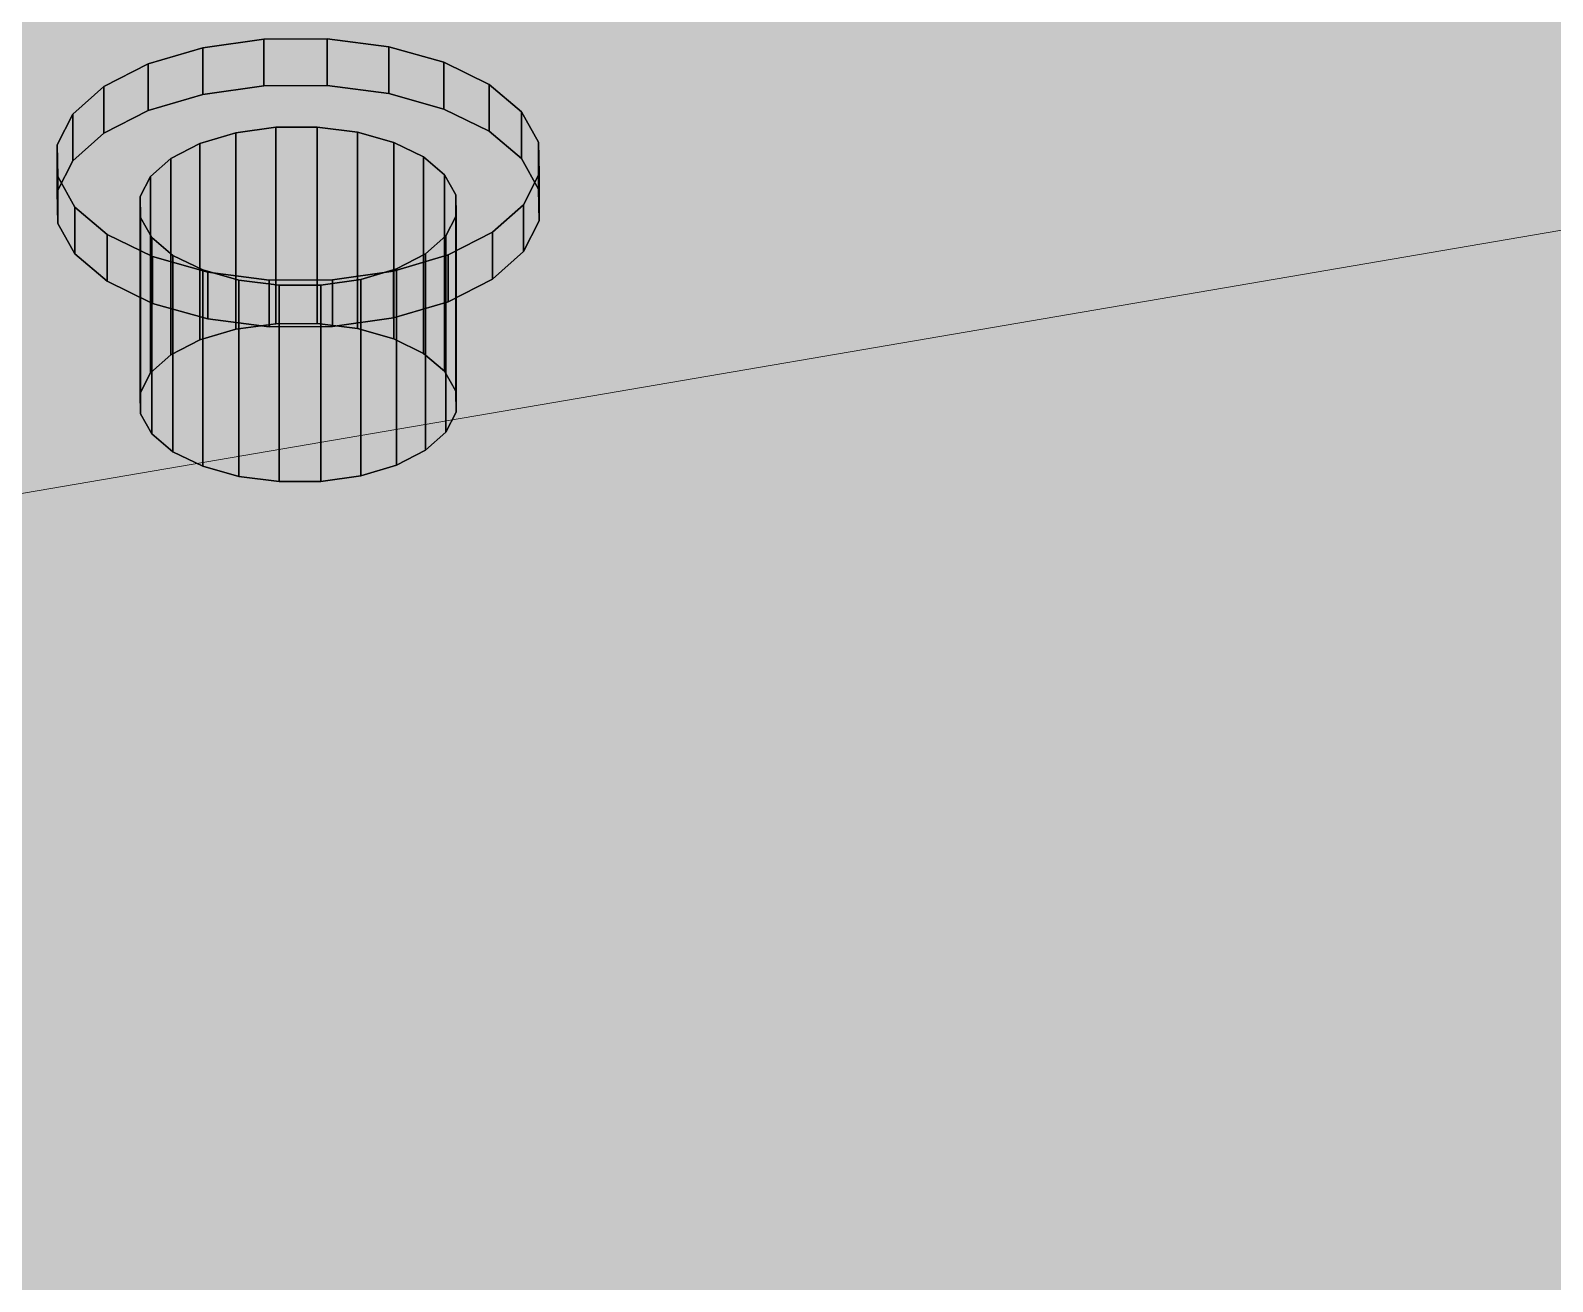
# Model space of a CAD drawing. Header units: millimetres. Extents: x 50 to 612415, y 2 to 4150.
# Drawn here: x 482938.8 to 483028, y 2505.8 to 2579.1 of the extents above; entities that cross this region are included whole.
import ezdxf

# ---------------------------------------------------------------- set-up
doc = ezdxf.new("R2010")
doc.units = ezdxf.units.MM
for name, color, linetype, lineweight in [('DIM', 7, 'Continuous', 13), ('HATCH', 8, 'Continuous', 9), ('OUTLINE', 7, 'Continuous', 25)]:
    doc.layers.add(name, color=color, linetype=linetype, lineweight=lineweight)

msp = doc.modelspace()

# ---------------------------------------------------------------- hatches: boundary and pattern name
at = {"layer": 'HATCH', "true_color": 0xccae87}
for points in [[(484760.546, 2053.765), (482234.913, 2986.051), (482320.202, 2726.68)], [(484760.546, 2048.287), (482234.913, 2980.573), (482320.202, 2721.201)], [(482320.202, 2721.201), (482234.913, 2980.573), (484760.546, 2048.287)], [(484760.546, 2041.439), (482234.913, 2973.725), (482320.202, 2714.353)], [(482320.202, 2714.353), (482234.913, 2973.725), (484760.546, 2041.439)], [(484758.648, 2037.434), (482237.443, 2970.037), (482320.202, 2711.614)], [(482320.202, 2711.614), (482237.443, 2970.037), (484758.648, 2037.434)], [(482320.202, 2710.929), (482238.076, 2969.115), (484758.174, 2036.433)], [(484758.174, 2036.433), (482238.076, 2969.115), (482320.202, 2710.929)], [(482320.202, 2707.505), (482241.239, 2964.505), (484755.802, 2031.428)], [(484755.802, 2031.428), (482241.239, 2964.505), (482320.202, 2707.505)], [(482320.202, 2702.027), (482246.299, 2957.128), (484752.006, 2023.419)], [(484760.546, 2053.765), (482320.202, 2726.68), (482320.233, 2725.235)], [(484760.546, 2053.765), (482320.233, 2725.235), (482319.516, 2723.835)], [(484760.546, 2053.765), (482319.516, 2723.835), (482530.967, 2649.669)], [(484760.546, 2048.287), (482320.202, 2721.201), (482320.233, 2719.756)], [(482320.233, 2719.756), (482320.202, 2721.201), (484760.546, 2048.287)], [(484760.546, 2048.287), (482320.233, 2719.756), (482319.516, 2718.356)], [(482319.516, 2718.356), (482320.233, 2719.756), (484760.546, 2048.287)], [(484760.546, 2048.287), (482319.516, 2718.356), (482530.967, 2644.191)], [(482530.967, 2644.191), (482319.516, 2718.356), (484760.546, 2048.287)], [(484760.546, 2041.439), (482320.202, 2714.353), (482320.233, 2712.908)], [(482320.233, 2712.908), (482320.202, 2714.353), (484760.546, 2041.439)], [(484760.546, 2041.439), (482320.233, 2712.908), (482319.516, 2711.508)], [(482319.516, 2711.508), (482320.233, 2712.908), (484760.546, 2041.439)], [(484760.546, 2041.439), (482319.516, 2711.508), (482530.967, 2637.343)], [(482530.967, 2637.343), (482319.516, 2711.508), (484760.546, 2041.439)], [(484758.648, 2037.434), (482320.202, 2711.614), (482320.233, 2710.169)], [(482320.233, 2710.169), (482320.202, 2711.614), (484758.648, 2037.434)], [(484758.174, 2036.433), (482320.202, 2710.929), (482320.233, 2709.484)], [(482320.233, 2709.484), (482320.202, 2710.929), (484758.174, 2036.433)], [(484758.648, 2037.434), (482320.233, 2710.169), (482319.516, 2708.769)], [(482319.516, 2708.769), (482320.233, 2710.169), (484758.648, 2037.434)], [(484758.174, 2036.433), (482320.233, 2709.484), (482319.516, 2708.084)], [(482319.516, 2708.084), (482320.233, 2709.484), (484758.174, 2036.433)], [(484758.648, 2037.434), (482319.516, 2708.769), (482530.967, 2634.603)], [(482530.967, 2634.603), (482319.516, 2708.769), (484758.648, 2037.434)], [(484758.174, 2036.433), (482319.516, 2708.084), (482530.967, 2633.919)], [(482530.967, 2633.919), (482319.516, 2708.084), (484758.174, 2036.433)], [(484755.802, 2031.428), (482320.202, 2707.505), (482320.233, 2706.06)], [(482320.233, 2706.06), (482320.202, 2707.505), (484755.802, 2031.428)], [(484755.802, 2031.428), (482320.233, 2706.06), (482319.516, 2704.66)], [(482319.516, 2704.66), (482320.233, 2706.06), (484755.802, 2031.428)], [(484755.802, 2031.428), (482319.516, 2704.66), (482530.967, 2630.495)], [(482530.967, 2630.495), (482319.516, 2704.66), (484755.802, 2031.428)], [(482320.233, 2700.582), (482320.202, 2702.027), (484752.006, 2023.419)], [(482319.516, 2699.182), (482320.233, 2700.582), (484752.006, 2023.419)], [(482530.967, 2625.016), (482319.516, 2699.182), (484752.006, 2023.419)], [(484760.546, 2053.765), (482530.967, 2649.669), (482533.033, 2648.659)], [(484760.546, 2053.765), (482533.033, 2648.659), (482534.505, 2647.415)], [(484760.546, 2053.765), (482534.505, 2647.415), (482535.284, 2646.024)], [(484760.546, 2053.765), (482535.284, 2646.024), (482535.316, 2644.579)], [(482533.033, 2643.18), (482530.967, 2644.191), (484760.546, 2048.287)], [(484760.546, 2048.287), (482530.967, 2644.191), (482533.033, 2643.18)], [(484760.546, 2053.765), (482535.316, 2644.579), (482534.598, 2643.179)], [(484760.546, 2048.287), (482533.033, 2643.18), (482534.505, 2641.937)], [(482534.505, 2641.937), (482533.033, 2643.18), (484760.546, 2048.287)], [(484760.546, 2053.765), (482534.598, 2643.179), (482746.049, 2569.013)], [(484760.546, 2048.287), (482534.505, 2641.937), (482535.284, 2640.545)], [(482535.284, 2640.545), (482534.505, 2641.937), (484760.546, 2048.287)], [(484760.546, 2048.287), (482535.284, 2640.545), (482535.316, 2639.1)], [(482535.316, 2639.1), (482535.284, 2640.545), (484760.546, 2048.287)], [(484760.546, 2048.287), (482535.316, 2639.1), (482534.598, 2637.701)], [(482534.598, 2637.701), (482535.316, 2639.1), (484760.546, 2048.287)], [(482533.033, 2636.332), (482530.967, 2637.343), (484760.546, 2041.439)], [(484760.546, 2041.439), (482530.967, 2637.343), (482533.033, 2636.332)], [(484760.546, 2048.287), (482534.598, 2637.701), (482746.049, 2563.535)], [(482746.049, 2563.535), (482534.598, 2637.701), (484760.546, 2048.287)], [(484760.546, 2041.439), (482533.033, 2636.332), (482534.505, 2635.089)], [(482534.505, 2635.089), (482533.033, 2636.332), (484760.546, 2041.439)], [(484758.648, 2037.434), (482530.967, 2634.603), (482533.033, 2633.593)], [(482533.033, 2633.593), (482530.967, 2634.603), (484758.648, 2037.434)], [(484760.546, 2041.439), (482534.505, 2635.089), (482535.284, 2633.697)], [(482535.284, 2633.697), (482534.505, 2635.089), (484760.546, 2041.439)], [(484758.174, 2036.433), (482530.967, 2633.919), (482533.033, 2632.908)], [(482533.033, 2632.908), (482530.967, 2633.919), (484758.174, 2036.433)], [(484758.648, 2037.434), (482533.033, 2633.593), (482534.505, 2632.35)], [(482534.505, 2632.35), (482533.033, 2633.593), (484758.648, 2037.434)], [(484760.546, 2041.439), (482535.284, 2633.697), (482535.316, 2632.252)], [(482535.316, 2632.252), (482535.284, 2633.697), (484760.546, 2041.439)], [(484758.174, 2036.433), (482533.033, 2632.908), (482534.505, 2631.665)], [(482534.505, 2631.665), (482533.033, 2632.908), (484758.174, 2036.433)], [(484758.648, 2037.434), (482534.505, 2632.35), (482535.284, 2630.958)], [(482535.284, 2630.958), (482534.505, 2632.35), (484758.648, 2037.434)], [(484758.174, 2036.433), (482534.505, 2631.665), (482535.284, 2630.273)], [(482535.284, 2630.273), (482534.505, 2631.665), (484758.174, 2036.433)], [(484760.546, 2041.439), (482535.316, 2632.252), (482534.598, 2630.853)], [(482534.598, 2630.853), (482535.316, 2632.252), (484760.546, 2041.439)], [(484760.546, 2041.439), (482534.598, 2630.853), (482746.049, 2556.687)], [(482746.049, 2556.687), (482534.598, 2630.853), (484760.546, 2041.439)], [(484758.648, 2037.434), (482535.284, 2630.958), (482535.316, 2629.513)], [(482535.316, 2629.513), (482535.284, 2630.958), (484758.648, 2037.434)], [(484755.802, 2031.428), (482530.967, 2630.495), (482533.033, 2629.484)], [(482533.033, 2629.484), (482530.967, 2630.495), (484755.802, 2031.428)], [(484758.174, 2036.433), (482535.284, 2630.273), (482535.316, 2628.828)], [(482535.316, 2628.828), (482535.284, 2630.273), (484758.174, 2036.433)], [(484755.802, 2031.428), (482533.033, 2629.484), (482534.505, 2628.241)], [(482534.505, 2628.241), (482533.033, 2629.484), (484755.802, 2031.428)], [(484758.648, 2037.434), (482535.316, 2629.513), (482534.598, 2628.113)], [(482534.598, 2628.113), (482535.316, 2629.513), (484758.648, 2037.434)], [(484755.802, 2031.428), (482534.505, 2628.241), (482535.284, 2626.849)], [(482535.284, 2626.849), (482534.505, 2628.241), (484755.802, 2031.428)], [(484758.174, 2036.433), (482535.316, 2628.828), (482534.598, 2627.429)], [(482534.598, 2627.429), (482535.316, 2628.828), (484758.174, 2036.433)], [(484758.648, 2037.434), (482534.598, 2628.113), (482746.049, 2553.948)], [(482746.049, 2553.948), (482534.598, 2628.113), (484758.648, 2037.434)], [(484758.174, 2036.433), (482534.598, 2627.429), (482746.049, 2553.263)], [(482746.049, 2553.263), (482534.598, 2627.429), (484758.174, 2036.433)], [(484755.802, 2031.428), (482535.284, 2626.849), (482535.316, 2625.404)], [(482535.316, 2625.404), (482535.284, 2626.849), (484755.802, 2031.428)], [(484755.802, 2031.428), (482535.316, 2625.404), (482534.598, 2624.005)], [(482534.598, 2624.005), (482535.316, 2625.404), (484755.802, 2031.428)], [(482533.033, 2624.006), (482530.967, 2625.016), (484752.006, 2023.419)], [(482534.505, 2622.762), (482533.033, 2624.006), (484752.006, 2023.419)], [(484755.802, 2031.428), (482534.598, 2624.005), (482746.049, 2549.839)], [(482746.049, 2549.839), (482534.598, 2624.005), (484755.802, 2031.428)], [(482535.284, 2621.371), (482534.505, 2622.762), (484752.006, 2023.419)], [(482535.316, 2619.926), (482535.284, 2621.371), (484752.006, 2023.419)], [(482534.598, 2618.526), (482535.316, 2619.926), (484752.006, 2023.419)], [(482746.049, 2544.36), (482534.598, 2618.526), (484752.006, 2023.419)], [(484760.546, 2053.765), (482746.049, 2569.013), (482748.115, 2568.003)], [(484760.546, 2053.765), (482748.115, 2568.003), (482749.587, 2566.76)], [(484760.546, 2053.765), (482749.587, 2566.76), (482750.366, 2565.368)], [(484760.546, 2053.765), (482750.366, 2565.368), (482750.398, 2563.923)], [(484760.546, 2053.765), (482750.398, 2563.923), (482749.68, 2562.523)], [(484760.546, 2048.287), (482746.049, 2563.535), (482748.115, 2562.524)], [(482748.115, 2562.524), (482746.049, 2563.535), (484760.546, 2048.287)], [(484760.546, 2048.287), (482748.115, 2562.524), (482749.587, 2561.281)], [(482749.587, 2561.281), (482748.115, 2562.524), (484760.546, 2048.287)], [(484760.546, 2053.765), (482749.68, 2562.523), (482961.131, 2488.358)], [(484760.546, 2048.287), (482749.587, 2561.281), (482750.366, 2559.89)], [(482750.366, 2559.89), (482749.587, 2561.281), (484760.546, 2048.287)], [(484760.546, 2048.287), (482750.366, 2559.89), (482750.398, 2558.445)], [(482750.398, 2558.445), (482750.366, 2559.89), (484760.546, 2048.287)], [(484760.546, 2048.287), (482750.398, 2558.445), (482749.68, 2557.045)], [(482749.68, 2557.045), (482750.398, 2558.445), (484760.546, 2048.287)], [(484760.546, 2041.439), (482746.049, 2556.687), (482748.115, 2555.676)], [(482748.115, 2555.676), (482746.049, 2556.687), (484760.546, 2041.439)], [(482961.131, 2482.879), (482749.68, 2557.045), (484760.546, 2048.287)], [(484760.546, 2048.287), (482749.68, 2557.045), (482961.131, 2482.879)], [(484760.546, 2041.439), (482748.115, 2555.676), (482749.587, 2554.433)], [(482749.587, 2554.433), (482748.115, 2555.676), (484760.546, 2041.439)], [(484760.546, 2041.439), (482749.587, 2554.433), (482750.366, 2553.042)], [(482750.366, 2553.042), (482749.587, 2554.433), (484760.546, 2041.439)]]:
    msp.add_hatch(color=43, dxfattribs=at).paths.add_polyline_path(points)
at = {"layer": 'HATCH', "true_color": 0xadb2b6}
for points in [[(482948.898, 2575.39), (482945.701, 2574.443), (482945.701, 2577.182), (482948.898, 2578.129)], [(482963.029, 2574.538), (482959.791, 2575.45), (482959.791, 2578.189), (482963.029, 2577.278)], [(482950.824, 2561.631), (482948.728, 2561.01), (482948.728, 2572.515), (482950.824, 2573.135)], [(482960.087, 2561.073), (482957.965, 2561.67), (482957.965, 2573.175), (482960.087, 2572.577)], [(482945.949, 2563.152), (482949.187, 2562.241), (482949.187, 2564.98), (482945.949, 2565.891)], [(482960.08, 2562.3), (482963.277, 2563.247), (482963.277, 2565.986), (482960.08, 2565.04)], [(482948.89, 2553.608), (482951.013, 2553.011), (482951.013, 2564.515), (482948.89, 2565.113)], [(482958.154, 2553.05), (482960.25, 2553.67), (482960.25, 2565.175), (482958.154, 2564.555)]]:
    msp.add_hatch(color=253, dxfattribs=at).paths.add_polyline_path(points)
at = {"layer": 'HATCH', "true_color": 0xb7bcc0}
for points in [[(482960.08, 2565.04), (482948.898, 2578.129), (482945.701, 2577.182)], [(482960.08, 2565.04), (482952.476, 2578.629), (482948.898, 2578.129)], [(482960.08, 2565.04), (482956.191, 2578.65), (482952.476, 2578.629)], [(482960.08, 2565.04), (482959.791, 2578.189), (482956.191, 2578.65)], [(482960.08, 2565.04), (482963.029, 2577.278), (482959.791, 2578.189)], [(482960.08, 2565.04), (482945.701, 2577.182), (482943.102, 2575.854)], [(482960.08, 2565.04), (482965.685, 2575.978), (482963.029, 2577.278)], [(482960.08, 2565.04), (482943.102, 2575.854), (482941.28, 2574.235)], [(482945.701, 2574.443), (482948.898, 2575.39), (482960.08, 2562.3)], [(482948.898, 2575.39), (482952.476, 2575.89), (482960.08, 2562.3)], [(482952.476, 2575.89), (482956.191, 2575.911), (482960.08, 2562.3)], [(482956.191, 2575.911), (482959.791, 2575.45), (482960.08, 2562.3)], [(482959.791, 2575.45), (482963.029, 2574.538), (482960.08, 2562.3)], [(482960.08, 2565.04), (482967.578, 2574.38), (482965.685, 2575.978)], [(482963.029, 2574.538), (482965.685, 2573.239), (482960.08, 2562.3)], [(482960.08, 2565.04), (482941.28, 2574.235), (482940.358, 2572.436)], [(482943.102, 2573.115), (482945.701, 2574.443), (482960.08, 2562.3)], [(482960.08, 2565.04), (482968.579, 2572.591), (482967.578, 2574.38)], [(482941.28, 2571.496), (482943.102, 2573.115), (482960.08, 2562.3)], [(482958.154, 2564.555), (482950.824, 2573.135), (482948.728, 2572.515)], [(482958.154, 2564.555), (482953.169, 2573.464), (482950.824, 2573.135)], [(482958.154, 2564.555), (482955.605, 2573.477), (482953.169, 2573.464)], [(482958.154, 2564.555), (482957.965, 2573.175), (482955.605, 2573.477)], [(482958.154, 2564.555), (482960.087, 2572.577), (482957.965, 2573.175)], [(482965.685, 2573.239), (482967.578, 2571.641), (482960.08, 2562.3)], [(482960.08, 2565.04), (482940.358, 2572.436), (482940.399, 2570.578)], [(482958.154, 2564.555), (482948.728, 2572.515), (482947.024, 2571.644)], [(482958.154, 2564.555), (482961.829, 2571.726), (482960.087, 2572.577)], [(482960.08, 2565.04), (482968.62, 2570.733), (482968.579, 2572.591)], [(482940.358, 2569.696), (482941.28, 2571.496), (482960.08, 2562.3)], [(482958.154, 2564.555), (482947.024, 2571.644), (482945.83, 2570.583)], [(482958.154, 2564.555), (482963.07, 2570.678), (482961.829, 2571.726)], [(482967.578, 2571.641), (482968.579, 2569.851), (482960.08, 2562.3)], [(482960.08, 2565.04), (482940.399, 2570.578), (482941.4, 2568.789)], [(482958.154, 2564.555), (482945.83, 2570.583), (482945.225, 2569.403)], [(482958.154, 2564.555), (482963.726, 2569.505), (482963.07, 2570.678)], [(482960.08, 2565.04), (482967.698, 2568.933), (482968.62, 2570.733)], [(482940.399, 2567.839), (482940.358, 2569.696), (482960.08, 2562.3)], [(482958.154, 2564.555), (482945.225, 2569.403), (482945.252, 2568.185)], [(482958.154, 2564.555), (482963.753, 2568.287), (482963.726, 2569.505)], [(482968.579, 2569.851), (482968.62, 2567.994), (482960.08, 2562.3)], [(482960.08, 2565.04), (482941.4, 2568.789), (482943.293, 2567.19)], [(482958.154, 2564.555), (482963.148, 2567.107), (482963.753, 2568.287)], [(482960.08, 2565.04), (482965.876, 2567.314), (482967.698, 2568.933)], [(482941.4, 2566.049), (482940.399, 2567.839), (482960.08, 2562.3)], [(482958.154, 2564.555), (482945.252, 2568.185), (482945.908, 2567.012)], [(482968.62, 2567.994), (482967.698, 2566.194), (482960.08, 2562.3)], [(482960.08, 2565.04), (482963.277, 2565.986), (482965.876, 2567.314)], [(482960.08, 2565.04), (482943.293, 2567.19), (482945.949, 2565.891)], [(482958.154, 2564.555), (482945.908, 2567.012), (482947.149, 2565.964)], [(482958.154, 2564.555), (482961.954, 2566.046), (482963.148, 2567.107)], [(482943.293, 2564.451), (482941.4, 2566.049), (482960.08, 2562.3)], [(482960.08, 2565.04), (482945.949, 2565.891), (482949.187, 2564.98)], [(482958.154, 2564.555), (482947.149, 2565.964), (482948.89, 2565.113)], [(482958.154, 2564.555), (482960.25, 2565.175), (482961.954, 2566.046)], [(482967.698, 2566.194), (482965.876, 2564.575), (482960.08, 2562.3)], [(482958.154, 2564.555), (482948.89, 2565.113), (482951.013, 2564.515)], [(482960.08, 2565.04), (482949.187, 2564.98), (482952.786, 2564.519)], [(482960.08, 2565.04), (482952.786, 2564.519), (482956.502, 2564.539)], [(482945.949, 2563.152), (482943.293, 2564.451), (482960.08, 2562.3)], [(482958.154, 2564.555), (482951.013, 2564.515), (482953.373, 2564.213)], [(482958.154, 2564.555), (482953.373, 2564.213), (482955.808, 2564.227)], [(482965.876, 2564.575), (482963.277, 2563.247), (482960.08, 2562.3)], [(482949.187, 2562.241), (482945.949, 2563.152), (482960.08, 2562.3)], [(482952.786, 2561.779), (482949.187, 2562.241), (482960.08, 2562.3)], [(482950.824, 2561.631), (482953.169, 2561.959), (482958.154, 2553.05)], [(482956.502, 2561.8), (482952.786, 2561.779), (482960.08, 2562.3)], [(482953.169, 2561.959), (482955.605, 2561.972), (482958.154, 2553.05)], [(482955.605, 2561.972), (482957.965, 2561.67), (482958.154, 2553.05)], [(482948.728, 2561.01), (482950.824, 2561.631), (482958.154, 2553.05)], [(482957.965, 2561.67), (482960.087, 2561.073), (482958.154, 2553.05)], [(482960.087, 2561.073), (482961.829, 2560.221), (482958.154, 2553.05)], [(482947.024, 2560.14), (482948.728, 2561.01), (482958.154, 2553.05)], [(482961.829, 2560.221), (482963.07, 2559.173), (482958.154, 2553.05)], [(482945.83, 2559.078), (482947.024, 2560.14), (482958.154, 2553.05)], [(482945.225, 2557.898), (482945.83, 2559.078), (482958.154, 2553.05)], [(482963.07, 2559.173), (482963.726, 2558), (482958.154, 2553.05)], [(482945.252, 2556.681), (482945.225, 2557.898), (482958.154, 2553.05)], [(482963.726, 2558), (482963.753, 2556.782), (482958.154, 2553.05)], [(482945.908, 2555.508), (482945.252, 2556.681), (482958.154, 2553.05)], [(482963.753, 2556.782), (482963.148, 2555.602), (482958.154, 2553.05)], [(482947.149, 2554.46), (482945.908, 2555.508), (482958.154, 2553.05)], [(482963.148, 2555.602), (482961.954, 2554.541), (482958.154, 2553.05)], [(482948.89, 2553.608), (482947.149, 2554.46), (482958.154, 2553.05)], [(482961.954, 2554.541), (482960.25, 2553.67), (482958.154, 2553.05)], [(482951.013, 2553.011), (482948.89, 2553.608), (482958.154, 2553.05)], [(482953.373, 2552.708), (482951.013, 2553.011), (482958.154, 2553.05)], [(482955.808, 2552.722), (482953.373, 2552.708), (482958.154, 2553.05)]]:
    msp.add_hatch(color=9, dxfattribs=at).paths.add_polyline_path(points)
at = {"layer": 'HATCH', "true_color": 0xaeb3b7}
for points in [[(482952.476, 2575.89), (482948.898, 2575.39), (482948.898, 2578.129), (482952.476, 2578.629)], [(482959.791, 2575.45), (482956.191, 2575.911), (482956.191, 2578.65), (482959.791, 2578.189)], [(482953.169, 2561.959), (482950.824, 2561.631), (482950.824, 2573.135), (482953.169, 2573.464)], [(482957.965, 2561.67), (482955.605, 2561.972), (482955.605, 2573.477), (482957.965, 2573.175)], [(482949.187, 2562.241), (482952.786, 2561.779), (482952.786, 2564.519), (482949.187, 2564.98)], [(482956.502, 2561.8), (482960.08, 2562.3), (482960.08, 2565.04), (482956.502, 2564.539)], [(482951.013, 2553.011), (482953.373, 2552.708), (482953.373, 2564.213), (482951.013, 2564.515)], [(482955.808, 2552.722), (482958.154, 2553.05), (482958.154, 2564.555), (482955.808, 2564.227)]]:
    msp.add_hatch(color=253, dxfattribs=at).paths.add_polyline_path(points)
at = {"layer": 'HATCH', "true_color": 0xaeb4b7}
for points in [[(482956.191, 2575.911), (482952.476, 2575.89), (482952.476, 2578.629), (482956.191, 2578.65)], [(482955.605, 2561.972), (482953.169, 2561.959), (482953.169, 2573.464), (482955.605, 2573.477)], [(482952.786, 2561.779), (482956.502, 2561.8), (482956.502, 2564.539), (482952.786, 2564.519)], [(482953.373, 2552.708), (482955.808, 2552.722), (482955.808, 2564.227), (482953.373, 2564.213)]]:
    msp.add_hatch(color=253, dxfattribs=at).paths.add_polyline_path(points)
at = {"layer": 'HATCH', "true_color": 0xabb0b4}
for points in [[(482945.701, 2574.443), (482943.102, 2573.115), (482943.102, 2575.854), (482945.701, 2577.182)], [(482965.685, 2573.239), (482963.029, 2574.538), (482963.029, 2577.278), (482965.685, 2575.978)], [(482948.728, 2561.01), (482947.024, 2560.14), (482947.024, 2571.644), (482948.728, 2572.515)], [(482961.829, 2560.221), (482960.087, 2561.073), (482960.087, 2572.577), (482961.829, 2571.726)], [(482963.277, 2563.247), (482965.876, 2564.575), (482965.876, 2567.314), (482963.277, 2565.986)], [(482943.293, 2564.451), (482945.949, 2563.152), (482945.949, 2565.891), (482943.293, 2567.19)], [(482947.149, 2554.46), (482948.89, 2553.608), (482948.89, 2565.113), (482947.149, 2565.964)], [(482960.25, 2553.67), (482961.954, 2554.541), (482961.954, 2566.046), (482960.25, 2565.175)]]:
    msp.add_hatch(color=253, dxfattribs=at).paths.add_polyline_path(points)
at = {"layer": 'HATCH', "true_color": 0xa8aeb1}
for points in [[(482943.102, 2573.115), (482941.28, 2571.496), (482941.28, 2574.235), (482943.102, 2575.854)], [(482947.024, 2560.14), (482945.83, 2559.078), (482945.83, 2570.583), (482947.024, 2571.644)], [(482965.876, 2564.575), (482967.698, 2566.194), (482967.698, 2568.933), (482965.876, 2567.314)], [(482961.954, 2554.541), (482963.148, 2555.602), (482963.148, 2567.107), (482961.954, 2566.046)]]:
    msp.add_hatch(color=253, dxfattribs=at).paths.add_polyline_path(points)
at = {"layer": 'HATCH', "true_color": 0xa9aeb1}
for points in [[(482967.578, 2571.641), (482965.685, 2573.239), (482965.685, 2575.978), (482967.578, 2574.38)], [(482963.07, 2559.173), (482961.829, 2560.221), (482961.829, 2571.726), (482963.07, 2570.678)], [(482941.4, 2566.049), (482943.293, 2564.451), (482943.293, 2567.19), (482941.4, 2568.789)], [(482945.908, 2555.508), (482947.149, 2554.46), (482947.149, 2565.964), (482945.908, 2567.012)]]:
    msp.add_hatch(color=253, dxfattribs=at).paths.add_polyline_path(points)
at = {"layer": 'HATCH', "true_color": 0xa6abae}
for points in [[(482941.28, 2571.496), (482940.358, 2569.696), (482940.358, 2572.436), (482941.28, 2574.235)], [(482968.579, 2569.851), (482967.578, 2571.641), (482967.578, 2574.38), (482968.579, 2572.591)], [(482940.399, 2567.839), (482941.4, 2566.049), (482941.4, 2568.789), (482940.399, 2570.578)], [(482945.83, 2559.078), (482945.225, 2557.898), (482945.225, 2569.403), (482945.83, 2570.583)], [(482963.726, 2558), (482963.07, 2559.173), (482963.07, 2570.678), (482963.726, 2569.505)], [(482967.698, 2566.194), (482968.62, 2567.994), (482968.62, 2570.733), (482967.698, 2568.933)], [(482963.148, 2555.602), (482963.753, 2556.782), (482963.753, 2568.287), (482963.148, 2567.107)], [(482945.252, 2556.681), (482945.908, 2555.508), (482945.908, 2567.012), (482945.252, 2568.185)]]:
    msp.add_hatch(color=253, dxfattribs=at).paths.add_polyline_path(points)
at = {"layer": 'HATCH', "true_color": 0xa3a8ab}
for points in [[(482940.358, 2569.696), (482940.399, 2567.839), (482940.399, 2570.578), (482940.358, 2572.436)], [(482968.62, 2567.994), (482968.579, 2569.851), (482968.579, 2572.591), (482968.62, 2570.733)], [(482945.225, 2557.898), (482945.252, 2556.681), (482945.252, 2568.185), (482945.225, 2569.403)], [(482963.753, 2556.782), (482963.726, 2558), (482963.726, 2569.505), (482963.753, 2568.287)]]:
    msp.add_hatch(color=253, dxfattribs=at).paths.add_polyline_path(points)

# ---------------------------------------------------------------- linework, layer by layer
at = {"layer": 'DIM'}
msp.add_lwpolyline([(482141.17, 2415.867), (484800, 2870), (484900, 2870)], dxfattribs=at)
at = {"layer": 'OUTLINE', "color": 139, "true_color": 0x42544a}
for p, q in [((482945.701, 2577.182), (482948.898, 2578.129)), ((482948.898, 2578.129), (482945.701, 2577.182)), ((482948.898, 2578.129), (482952.476, 2578.629)), ((482952.476, 2578.629), (482948.898, 2578.129)), ((482948.898, 2575.39), (482948.898, 2578.129)), ((482948.898, 2578.129), (482948.898, 2575.39)), ((482952.476, 2578.629), (482956.191, 2578.65)), ((482956.191, 2578.65), (482952.476, 2578.629)), ((482952.476, 2575.89), (482952.476, 2578.629)), ((482952.476, 2578.629), (482952.476, 2575.89)), ((482956.191, 2578.65), (482956.191, 2575.911)), ((482956.191, 2575.911), (482956.191, 2578.65)), ((482956.191, 2578.65), (482959.791, 2578.189)), ((482959.791, 2578.189), (482956.191, 2578.65)), ((482959.791, 2578.189), (482959.791, 2575.45)), ((482959.791, 2575.45), (482959.791, 2578.189)), ((482959.791, 2578.189), (482963.029, 2577.278)), ((482963.029, 2577.278), (482959.791, 2578.189)), ((482943.102, 2575.854), (482945.701, 2577.182)), ((482945.701, 2577.182), (482943.102, 2575.854)), ((482945.701, 2574.443), (482945.701, 2577.182)), ((482945.701, 2577.182), (482945.701, 2574.443)), ((482963.029, 2577.278), (482963.029, 2574.538)), ((482963.029, 2574.538), (482963.029, 2577.278)), ((482963.029, 2577.278), (482965.685, 2575.978)), ((482965.685, 2575.978), (482963.029, 2577.278)), ((482941.28, 2574.235), (482943.102, 2575.854)), ((482943.102, 2575.854), (482941.28, 2574.235)), ((482943.102, 2573.115), (482943.102, 2575.854)), ((482943.102, 2575.854), (482943.102, 2573.115)), ((482948.898, 2575.39), (482945.701, 2574.443)), ((482945.701, 2574.443), (482948.898, 2575.39)), ((482952.476, 2575.89), (482948.898, 2575.39)), ((482948.898, 2575.39), (482952.476, 2575.89)), ((482956.191, 2575.911), (482952.476, 2575.89)), ((482952.476, 2575.89), (482956.191, 2575.911)), ((482959.791, 2575.45), (482956.191, 2575.911)), ((482956.191, 2575.911), (482959.791, 2575.45)), ((482963.029, 2574.538), (482959.791, 2575.45)), ((482959.791, 2575.45), (482963.029, 2574.538)), ((482965.685, 2575.978), (482965.685, 2573.239)), ((482965.685, 2573.239), (482965.685, 2575.978)), ((482965.685, 2575.978), (482967.578, 2574.38)), ((482967.578, 2574.38), (482965.685, 2575.978)), ((482965.685, 2573.239), (482963.029, 2574.538)), ((482963.029, 2574.538), (482965.685, 2573.239)), ((482940.358, 2572.436), (482941.28, 2574.235)), ((482941.28, 2574.235), (482940.358, 2572.436)), ((482941.28, 2571.496), (482941.28, 2574.235)), ((482941.28, 2574.235), (482941.28, 2571.496)), ((482945.701, 2574.443), (482943.102, 2573.115)), ((482943.102, 2573.115), (482945.701, 2574.443)), ((482967.578, 2574.38), (482967.578, 2571.641)), ((482967.578, 2571.641), (482967.578, 2574.38)), ((482967.578, 2574.38), (482968.579, 2572.591)), ((482968.579, 2572.591), (482967.578, 2574.38)), ((482943.102, 2573.115), (482941.28, 2571.496)), ((482941.28, 2571.496), (482943.102, 2573.115)), ((482948.728, 2572.515), (482950.824, 2573.135)), ((482950.824, 2573.135), (482948.728, 2572.515)), ((482950.824, 2573.135), (482953.169, 2573.464)), ((482953.169, 2573.464), (482950.824, 2573.135)), ((482950.824, 2561.631), (482950.824, 2573.135)), ((482950.824, 2573.135), (482950.824, 2561.631)), ((482953.169, 2573.464), (482955.605, 2573.477)), ((482955.605, 2573.477), (482953.169, 2573.464)), ((482953.169, 2561.959), (482953.169, 2573.464)), ((482953.169, 2573.464), (482953.169, 2561.959)), ((482955.605, 2573.477), (482955.605, 2561.972)), ((482955.605, 2561.972), (482955.605, 2573.477)), ((482955.605, 2573.477), (482957.965, 2573.175)), ((482957.965, 2573.175), (482955.605, 2573.477)), ((482957.965, 2573.175), (482957.965, 2561.67)), ((482957.965, 2561.67), (482957.965, 2573.175)), ((482957.965, 2573.175), (482960.087, 2572.577)), ((482960.087, 2572.577), (482957.965, 2573.175)), ((482967.578, 2571.641), (482965.685, 2573.239)), ((482965.685, 2573.239), (482967.578, 2571.641)), ((482940.358, 2569.696), (482940.358, 2572.436)), ((482940.399, 2570.578), (482940.358, 2572.436)), ((482940.358, 2572.436), (482940.358, 2569.696)), ((482940.358, 2572.436), (482940.399, 2570.578)), ((482947.024, 2571.644), (482948.728, 2572.515)), ((482948.728, 2572.515), (482947.024, 2571.644)), ((482948.728, 2561.01), (482948.728, 2572.515)), ((482948.728, 2572.515), (482948.728, 2561.01)), ((482960.087, 2572.577), (482960.087, 2561.073)), ((482960.087, 2561.073), (482960.087, 2572.577)), ((482960.087, 2572.577), (482961.829, 2571.726)), ((482961.829, 2571.726), (482960.087, 2572.577)), ((482968.579, 2572.591), (482968.579, 2569.851)), ((482968.579, 2569.851), (482968.579, 2572.591)), ((482968.579, 2572.591), (482968.62, 2570.733)), ((482968.62, 2570.733), (482968.579, 2572.591)), ((482941.28, 2571.496), (482940.358, 2569.696)), ((482940.358, 2569.696), (482941.28, 2571.496)), ((482945.83, 2570.583), (482947.024, 2571.644)), ((482947.024, 2571.644), (482945.83, 2570.583)), ((482947.024, 2560.14), (482947.024, 2571.644)), ((482947.024, 2571.644), (482947.024, 2560.14)), ((482961.829, 2571.726), (482961.829, 2560.221)), ((482961.829, 2560.221), (482961.829, 2571.726)), ((482961.829, 2571.726), (482963.07, 2570.678)), ((482963.07, 2570.678), (482961.829, 2571.726)), ((482968.579, 2569.851), (482967.578, 2571.641)), ((482967.578, 2571.641), (482968.579, 2569.851)), ((482940.399, 2567.839), (482940.399, 2570.578)), ((482941.4, 2568.789), (482940.399, 2570.578)), ((482940.399, 2570.578), (482940.399, 2567.839)), ((482940.399, 2570.578), (482941.4, 2568.789)), ((482945.225, 2569.403), (482945.83, 2570.583)), ((482945.83, 2570.583), (482945.225, 2569.403)), ((482945.83, 2559.078), (482945.83, 2570.583)), ((482945.83, 2570.583), (482945.83, 2559.078)), ((482963.07, 2570.678), (482963.07, 2559.173)), ((482963.07, 2559.173), (482963.07, 2570.678)), ((482963.07, 2570.678), (482963.726, 2569.505)), ((482963.726, 2569.505), (482963.07, 2570.678)), ((482968.62, 2570.733), (482967.698, 2568.933)), ((482967.698, 2568.933), (482968.62, 2570.733)), ((482968.62, 2570.733), (482968.62, 2567.994)), ((482968.62, 2567.994), (482968.62, 2570.733)), ((482940.358, 2569.696), (482940.399, 2567.839)), ((482940.399, 2567.839), (482940.358, 2569.696)), ((482945.225, 2557.898), (482945.225, 2569.403)), ((482945.252, 2568.185), (482945.225, 2569.403)), ((482945.225, 2569.403), (482945.225, 2557.898)), ((482945.225, 2569.403), (482945.252, 2568.185)), ((482963.726, 2569.505), (482963.726, 2558)), ((482963.726, 2558), (482963.726, 2569.505)), ((482963.726, 2569.505), (482963.753, 2568.287)), ((482963.753, 2568.287), (482963.726, 2569.505)), ((482968.62, 2567.994), (482968.579, 2569.851)), ((482968.579, 2569.851), (482968.62, 2567.994)), ((482941.4, 2566.049), (482941.4, 2568.789)), ((482943.293, 2567.19), (482941.4, 2568.789)), ((482941.4, 2568.789), (482941.4, 2566.049)), ((482941.4, 2568.789), (482943.293, 2567.19)), ((482963.753, 2568.287), (482963.148, 2567.107)), ((482963.148, 2567.107), (482963.753, 2568.287)), ((482963.753, 2568.287), (482963.753, 2556.782)), ((482963.753, 2556.782), (482963.753, 2568.287)), ((482967.698, 2568.933), (482965.876, 2567.314)), ((482965.876, 2567.314), (482967.698, 2568.933)), ((482967.698, 2568.933), (482967.698, 2566.194)), ((482967.698, 2566.194), (482967.698, 2568.933)), ((482940.399, 2567.839), (482941.4, 2566.049)), ((482941.4, 2566.049), (482940.399, 2567.839)), ((482945.252, 2556.681), (482945.252, 2568.185)), ((482945.908, 2567.012), (482945.252, 2568.185)), ((482945.252, 2568.185), (482945.252, 2556.681)), ((482945.252, 2568.185), (482945.908, 2567.012)), ((482965.876, 2567.314), (482963.277, 2565.986)), ((482963.277, 2565.986), (482965.876, 2567.314)), ((482965.876, 2567.314), (482965.876, 2564.575)), ((482965.876, 2564.575), (482965.876, 2567.314)), ((482967.698, 2566.194), (482968.62, 2567.994)), ((482968.62, 2567.994), (482967.698, 2566.194)), ((482943.293, 2564.451), (482943.293, 2567.19)), ((482945.949, 2565.891), (482943.293, 2567.19)), ((482943.293, 2567.19), (482943.293, 2564.451)), ((482943.293, 2567.19), (482945.949, 2565.891)), ((482945.908, 2555.508), (482945.908, 2567.012)), ((482947.149, 2565.964), (482945.908, 2567.012)), ((482945.908, 2567.012), (482945.908, 2555.508)), ((482945.908, 2567.012), (482947.149, 2565.964)), ((482963.148, 2567.107), (482961.954, 2566.046)), ((482961.954, 2566.046), (482963.148, 2567.107)), ((482963.148, 2567.107), (482963.148, 2555.602)), ((482963.148, 2555.602), (482963.148, 2567.107)), ((482941.4, 2566.049), (482943.293, 2564.451)), ((482943.293, 2564.451), (482941.4, 2566.049)), ((482945.949, 2563.152), (482945.949, 2565.891)), ((482949.187, 2564.98), (482945.949, 2565.891)), ((482945.949, 2565.891), (482945.949, 2563.152)), ((482945.949, 2565.891), (482949.187, 2564.98)), ((482947.149, 2554.46), (482947.149, 2565.964)), ((482948.89, 2565.113), (482947.149, 2565.964)), ((482947.149, 2565.964), (482947.149, 2554.46)), ((482947.149, 2565.964), (482948.89, 2565.113)), ((482960.08, 2565.04), (482963.277, 2565.986)), ((482963.277, 2565.986), (482960.08, 2565.04)), ((482961.954, 2566.046), (482960.25, 2565.175)), ((482960.25, 2565.175), (482961.954, 2566.046)), ((482961.954, 2566.046), (482961.954, 2554.541)), ((482961.954, 2554.541), (482961.954, 2566.046)), ((482963.277, 2565.986), (482963.277, 2563.247)), ((482963.277, 2563.247), (482963.277, 2565.986)), ((482965.876, 2564.575), (482967.698, 2566.194)), ((482967.698, 2566.194), (482965.876, 2564.575)), ((482948.89, 2553.608), (482948.89, 2565.113)), ((482951.013, 2564.515), (482948.89, 2565.113)), ((482948.89, 2565.113), (482948.89, 2553.608)), ((482948.89, 2565.113), (482951.013, 2564.515)), ((482949.187, 2562.241), (482949.187, 2564.98)), ((482952.786, 2564.519), (482949.187, 2564.98)), ((482949.187, 2564.98), (482949.187, 2562.241)), ((482949.187, 2564.98), (482952.786, 2564.519)), ((482960.08, 2565.04), (482956.502, 2564.539)), ((482956.502, 2564.539), (482960.08, 2565.04)), ((482960.25, 2565.175), (482958.154, 2564.555)), ((482958.154, 2564.555), (482960.25, 2565.175)), ((482960.08, 2565.04), (482960.08, 2562.3)), ((482960.08, 2562.3), (482960.08, 2565.04)), ((482960.25, 2565.175), (482960.25, 2553.67)), ((482960.25, 2553.67), (482960.25, 2565.175)), ((482943.293, 2564.451), (482945.949, 2563.152)), ((482945.949, 2563.152), (482943.293, 2564.451)), ((482951.013, 2553.011), (482951.013, 2564.515)), ((482953.373, 2564.213), (482951.013, 2564.515)), ((482951.013, 2564.515), (482951.013, 2553.011)), ((482951.013, 2564.515), (482953.373, 2564.213)), ((482956.502, 2564.539), (482952.786, 2564.519)), ((482952.786, 2564.519), (482956.502, 2564.539)), ((482952.786, 2561.779), (482952.786, 2564.519)), ((482952.786, 2564.519), (482952.786, 2561.779)), ((482955.808, 2564.227), (482953.373, 2564.213)), ((482953.373, 2564.213), (482955.808, 2564.227)), ((482953.373, 2552.708), (482953.373, 2564.213)), ((482953.373, 2564.213), (482953.373, 2552.708)), ((482958.154, 2564.555), (482955.808, 2564.227)), ((482955.808, 2564.227), (482958.154, 2564.555)), ((482955.808, 2564.227), (482955.808, 2552.722)), ((482955.808, 2552.722), (482955.808, 2564.227)), ((482956.502, 2564.539), (482956.502, 2561.8)), ((482956.502, 2561.8), (482956.502, 2564.539)), ((482958.154, 2564.555), (482958.154, 2553.05)), ((482958.154, 2553.05), (482958.154, 2564.555)), ((482963.277, 2563.247), (482965.876, 2564.575)), ((482965.876, 2564.575), (482963.277, 2563.247)), ((482949.187, 2562.241), (482945.949, 2563.152)), ((482945.949, 2563.152), (482949.187, 2562.241)), ((482963.277, 2563.247), (482960.08, 2562.3)), ((482960.08, 2562.3), (482963.277, 2563.247)), ((482952.786, 2561.779), (482949.187, 2562.241)), ((482949.187, 2562.241), (482952.786, 2561.779)), ((482953.169, 2561.959), (482950.824, 2561.631)), ((482950.824, 2561.631), (482953.169, 2561.959)), ((482955.605, 2561.972), (482953.169, 2561.959)), ((482953.169, 2561.959), (482955.605, 2561.972)), ((482957.965, 2561.67), (482955.605, 2561.972)), ((482955.605, 2561.972), (482957.965, 2561.67)), ((482960.08, 2562.3), (482956.502, 2561.8)), ((482956.502, 2561.8), (482960.08, 2562.3)), ((482950.824, 2561.631), (482948.728, 2561.01)), ((482948.728, 2561.01), (482950.824, 2561.631)), ((482956.502, 2561.8), (482952.786, 2561.779)), ((482952.786, 2561.779), (482956.502, 2561.8)), ((482960.087, 2561.073), (482957.965, 2561.67)), ((482957.965, 2561.67), (482960.087, 2561.073)), ((482961.829, 2560.221), (482960.087, 2561.073)), ((482960.087, 2561.073), (482961.829, 2560.221)), ((482948.728, 2561.01), (482947.024, 2560.14)), ((482947.024, 2560.14), (482948.728, 2561.01)), ((482963.07, 2559.173), (482961.829, 2560.221)), ((482961.829, 2560.221), (482963.07, 2559.173)), ((482947.024, 2560.14), (482945.83, 2559.078)), ((482945.83, 2559.078), (482947.024, 2560.14)), ((482945.225, 2557.898), (482945.83, 2559.078)), ((482945.83, 2559.078), (482945.225, 2557.898)), ((482963.07, 2559.173), (482963.726, 2558)), ((482963.726, 2558), (482963.07, 2559.173)), ((482945.252, 2556.681), (482945.225, 2557.898)), ((482945.225, 2557.898), (482945.252, 2556.681)), ((482963.726, 2558), (482963.753, 2556.782)), ((482963.753, 2556.782), (482963.726, 2558)), ((482945.908, 2555.508), (482945.252, 2556.681)), ((482945.252, 2556.681), (482945.908, 2555.508)), ((482963.753, 2556.782), (482963.148, 2555.602)), ((482963.148, 2555.602), (482963.753, 2556.782)), ((482947.149, 2554.46), (482945.908, 2555.508)), ((482945.908, 2555.508), (482947.149, 2554.46)), ((482963.148, 2555.602), (482961.954, 2554.541)), ((482961.954, 2554.541), (482963.148, 2555.602)), ((482948.89, 2553.608), (482947.149, 2554.46)), ((482947.149, 2554.46), (482948.89, 2553.608)), ((482961.954, 2554.541), (482960.25, 2553.67)), ((482960.25, 2553.67), (482961.954, 2554.541)), ((482951.013, 2553.011), (482948.89, 2553.608)), ((482948.89, 2553.608), (482951.013, 2553.011)), ((482958.154, 2553.05), (482955.808, 2552.722)), ((482955.808, 2552.722), (482958.154, 2553.05)), ((482960.25, 2553.67), (482958.154, 2553.05)), ((482958.154, 2553.05), (482960.25, 2553.67)), ((482953.373, 2552.708), (482951.013, 2553.011)), ((482951.013, 2553.011), (482953.373, 2552.708)), ((482955.808, 2552.722), (482953.373, 2552.708)), ((482953.373, 2552.708), (482955.808, 2552.722))]:
    msp.add_line(p, q, dxfattribs=at)

doc.saveas('drawing.dxf')
